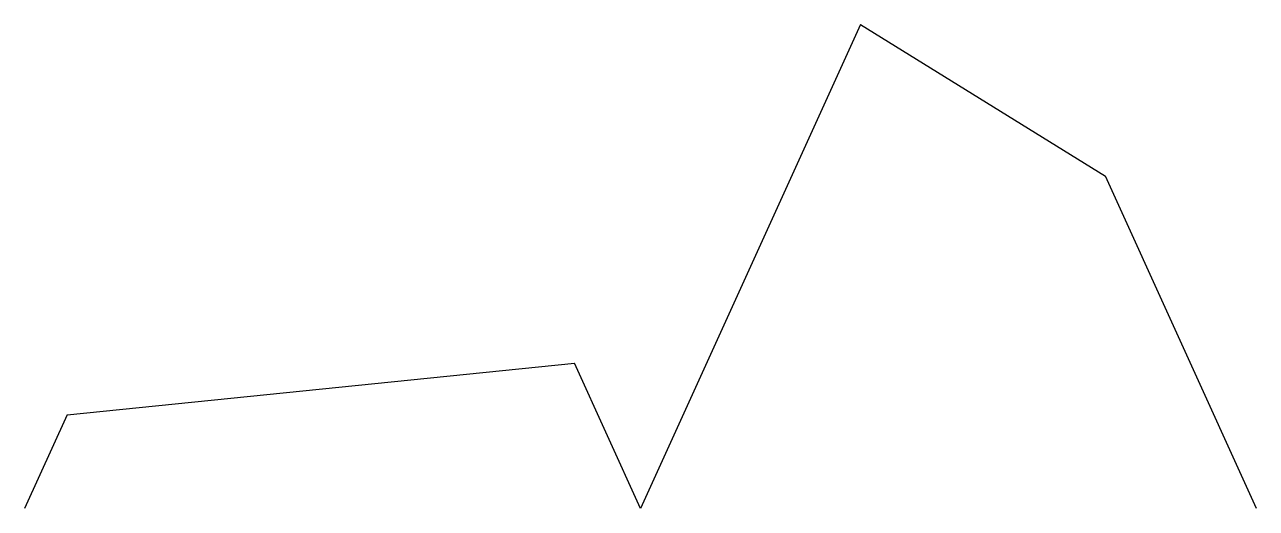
# Model space of a CAD drawing. Header units: millimetres. Extents: x -50 to -10, y -20 to -4.3.
import ezdxf

# ---------------------------------------------------------------- set-up
doc = ezdxf.new("R2010")
doc.units = ezdxf.units.MM
doc.header["$MEASUREMENT"] = 0
doc.layers.get('0').update_dxf_attribs({"lineweight": 25, "true_color": 0xffffff})

msp = doc.modelspace()

# ---------------------------------------------------------------- linework, layer by layer
for p, q in [((-22.86, -4.293), (-30, -20)), ((-22.86, -4.293), (-14.901, -9.217)), ((-10, -20), (-14.901, -9.217)), ((-48.618, -16.96), (-32.143, -15.285)), ((-30, -20), (-32.143, -15.285)), ((-48.618, -16.96), (-50, -20))]:
    msp.add_line(p, q)

doc.saveas('drawing.dxf')
